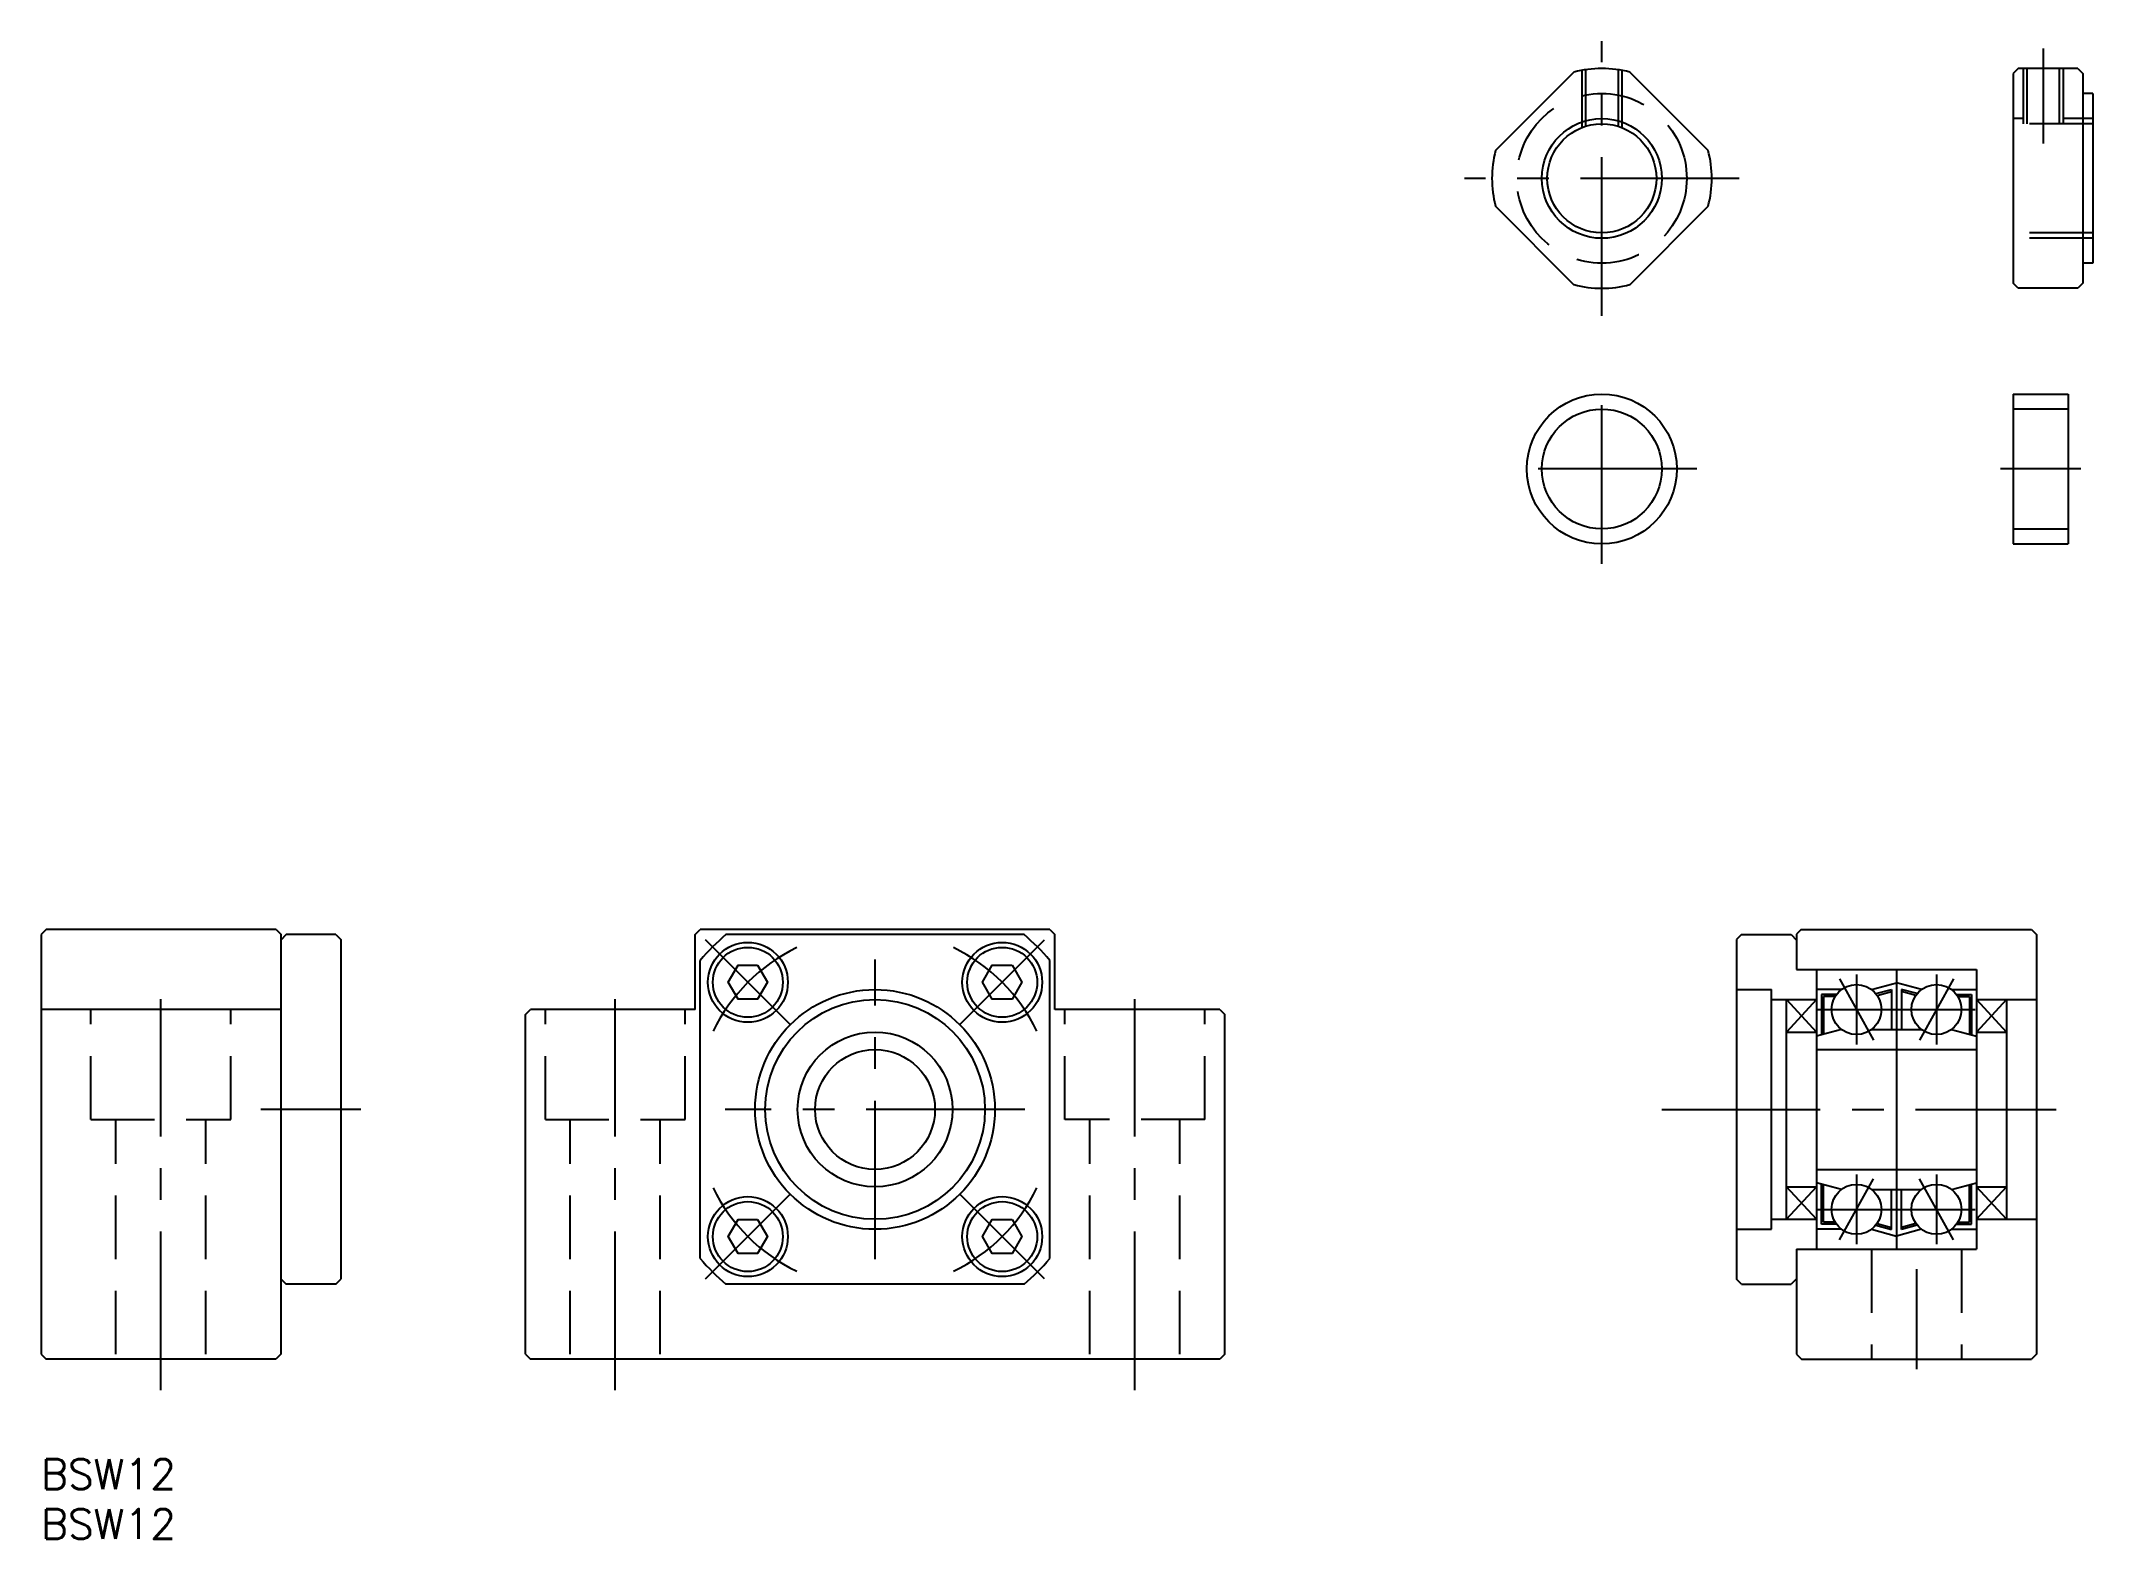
# Model space of a CAD drawing. Extents: x 0 to 205, y -8 to 142.
import ezdxf

# ---------------------------------------------------------------- set-up
doc = ezdxf.new("R2010")
doc.units = 0
doc.header["$LTSCALE"] = 0.5
doc.linetypes.add('CENTER', pattern=[50.8, 31.75, -6.35, 6.35, -6.35])
doc.linetypes.add('DASHED', pattern=[19.05, 12.7, -6.35])
for name, color, linetype in [('MSM_CENTER', 1, 'CENTER'), ('MSM_CONTINUOUS', 7, 'CONTINUOUS'), ('MSM_DASHED', 4, 'DASHED'), ('MSM_NARROW', 5, 'CONTINUOUS'), ('MSM_PART_NUMBER', 7, 'CONTINUOUS')]:
    doc.layers.add(name, color=color, linetype=linetype)
doc.styles.get("Standard").update_dxf_attribs({"font": 'txt.shx', "height": 3, "bigfont": 'bigfont.shx'})

# ---------------------------------------------------------------- blocks, each defined once
blk = doc.blocks.new('*U49')
at = {"layer": 'MSM_PART_NUMBER'}
blk.add_text('BSW12', height=3, dxfattribs=at).set_placement((0, -3))
blk = doc.blocks.new('*U50')
at = {"layer": 'MSM_PART_NUMBER'}
blk.add_text('BSW12', height=3, dxfattribs=at).set_placement((0, -8))

msp = doc.modelspace()

# ---------------------------------------------------------------- linework, layer by layer
at = {"layer": 'MSM_CENTER'}
for p, q in [((156.23, 114.46), (156.23, 141.96)), ((200.39, 141.21), (200.39, 131.71)), ((169.98, 128.21), (142.48, 128.21)), ((156.23, 89.62), (156.23, 108.62)), ((165.73, 99.12), (146.73, 99.12)), ((204.16, 99.12), (196.12, 99.12)), ((74.99, 43.49), (66.51, 51.97)), ((91.96, 43.49), (100.45, 51.97)), ((83.48, 20), (83.48, 50)), ((180.02, 48.06), (183.42, 41.94)), ((181.72, 48.5), (181.72, 41.5)), ((191.42, 48.06), (188.02, 41.94)), ((189.72, 48.5), (189.72, 41.5)), ((12, 6.89), (12, 46.03)), ((57.48, 6.89), (57.48, 46.03)), ((109.48, 6.89), (109.48, 46.03)), ((177.72, 45), (193.72, 45)), ((32, 35), (22, 35)), ((98.48, 35), (68.48, 35)), ((162.22, 35), (201.72, 35)), ((180.02, 21.94), (183.42, 28.06)), ((181.72, 28.5), (181.72, 21.5)), ((191.42, 21.94), (188.02, 28.06)), ((189.72, 28.5), (189.72, 21.5)), ((66.51, 18.03), (74.99, 26.51)), ((100.45, 18.03), (91.96, 26.51)), ((177.72, 25), (193.72, 25)), ((187.72, 19), (187.72, 9))]:
    msp.add_line(p, q, dxfattribs=at)
for start, end in [(115.8119, 154.1881), (25.8119, 64.1881), (205.8119, 244.1881), (295.8119, 334.1881)]:
    msp.add_arc((83.48, 35), 18, start, end, dxfattribs=at)
at = {"layer": 'MSM_CONTINUOUS'}
for p, q in [((145.59, 131.01), (153.43, 138.85)), ((166.87, 131.01), (159.02, 138.85)), ((197.89, 139.21), (197.39, 138.71)), ((197.39, 138.71), (197.39, 117.71)), ((203.89, 139.21), (197.89, 139.21)), ((203.89, 139.21), (204.39, 138.71)), ((204.39, 138.71), (204.39, 117.71)), ((205.39, 136.71), (204.39, 136.71)), ((205.39, 136.71), (205.39, 119.71)), ((153.43, 117.57), (145.59, 125.42)), ((159.02, 117.57), (166.87, 125.42)), ((205.39, 119.71), (204.39, 119.71)), ((197.89, 117.21), (197.39, 117.71)), ((203.89, 117.21), (197.89, 117.21)), ((204.39, 117.71), (203.89, 117.21)), ((197.39, 106.62), (202.89, 106.62)), ((197.39, 106.62), (197.39, 91.62)), ((202.89, 106.62), (202.89, 91.62)), ((197.39, 91.62), (202.89, 91.62)), ((0.5, 53), (0, 52.5)), ((0, 52.5), (0, 10.5)), ((23.55, 53), (0.5, 53)), ((23.55, 53), (24, 52.55)), ((24, 52.55), (24, 10.5)), ((24.55, 52.5), (24, 51.95)), ((29.5, 52.5), (24.55, 52.5)), ((29.5, 52.5), (30, 52)), ((30, 52), (30, 18)), ((65.48, 52.5), (65.98, 53)), ((65.48, 45), (65.48, 52.5)), ((100.98, 53), (65.98, 53)), ((98.4, 52.5), (68.55, 52.5)), ((100.98, 53), (101.48, 52.5)), ((101.48, 45), (101.48, 52.5)), ((170.22, 52.5), (169.72, 52)), ((169.72, 52), (169.72, 18)), ((170.22, 52.5), (175.17, 52.5)), ((175.17, 52.5), (175.72, 51.95)), ((176.17, 53), (175.72, 52.55)), ((175.72, 52.55), (175.72, 49)), ((176.17, 53), (199.22, 53)), ((199.22, 53), (199.72, 52.5)), ((199.72, 52.5), (199.72, 10.5)), ((65.98, 20.08), (65.98, 49.92)), ((100.98, 20.08), (100.98, 49.92)), ((175.72, 49), (177.72, 49)), ((177.72, 49), (193.72, 49)), ((177.72, 49), (177.72, 41)), ((183.22, 47), (185.72, 47.67)), ((185.72, 49), (185.72, 21)), ((188.22, 47), (185.72, 47.67)), ((193.72, 49), (193.72, 21)), ((169.72, 47), (173.22, 47)), ((173.22, 23), (173.22, 47)), ((173.22, 46), (177.72, 46)), ((174.72, 24), (174.72, 46)), ((180.22, 47), (177.72, 47)), ((178.22, 46.5), (178.22, 42.46)), ((179.72, 46.5), (178.22, 46.5)), ((178.42, 46.3), (178.42, 42.52)), ((179.59, 46.3), (178.42, 46.3)), ((183.65, 46.6), (185.22, 47.02)), ((183.78, 46.42), (185.22, 46.81)), ((185.22, 47.02), (185.22, 43)), ((186.22, 47.02), (186.22, 43)), ((187.8, 46.6), (186.22, 47.02)), ((187.67, 46.42), (186.22, 46.81)), ((191.22, 47), (193.72, 47)), ((191.72, 46.5), (193.22, 46.5)), ((191.86, 46.3), (193.02, 46.3)), ((193.02, 46.3), (193.02, 42.52)), ((193.22, 46.5), (193.22, 42.46)), ((193.72, 46), (199.72, 46)), ((196.72, 46), (196.72, 24)), ((24, 45), (0, 45)), ((48.48, 44.5), (48.98, 45)), ((48.48, 10.5), (48.48, 44.5)), ((65.48, 45), (48.98, 45)), ((117.98, 45), (101.48, 45)), ((117.98, 45), (118.48, 44.5)), ((118.48, 10.5), (118.48, 44.5)), ((174.72, 42.75), (177.72, 42.75)), ((180.22, 43), (177.72, 42.33)), ((183.22, 43), (188.22, 43)), ((191.22, 43), (193.72, 42.33)), ((193.72, 42.75), (196.72, 42.75)), ((177.72, 41), (193.72, 41)), ((177.72, 41), (177.72, 21)), ((177.72, 29), (193.72, 29)), ((174.72, 27.25), (177.72, 27.25)), ((180.22, 27), (177.72, 27.67)), ((178.22, 23.5), (178.22, 27.54)), ((178.42, 23.7), (178.42, 27.48)), ((183.22, 27), (188.22, 27)), ((185.22, 22.98), (185.22, 27)), ((186.22, 22.98), (186.22, 27)), ((191.22, 27), (193.72, 27.67)), ((193.02, 23.7), (193.02, 27.48)), ((193.22, 23.5), (193.22, 27.54)), ((193.72, 27.25), (196.72, 27.25)), ((169.72, 23), (173.22, 23)), ((173.22, 24), (177.72, 24)), ((180.22, 23), (177.72, 23)), ((179.72, 23.5), (178.22, 23.5)), ((179.59, 23.7), (178.42, 23.7)), ((183.22, 23), (185.72, 22.33)), ((183.65, 23.4), (185.22, 22.98)), ((183.78, 23.58), (185.22, 23.19)), ((188.22, 23), (185.72, 22.33)), ((187.67, 23.58), (186.22, 23.19)), ((187.8, 23.4), (186.22, 22.98)), ((191.22, 23), (193.72, 23)), ((191.72, 23.5), (193.22, 23.5)), ((191.86, 23.7), (193.02, 23.7)), ((193.72, 24), (199.72, 24)), ((175.72, 21), (193.72, 21)), ((175.72, 21), (175.72, 10.5)), ((24, 18.05), (24.55, 17.5)), ((29.5, 17.5), (24.55, 17.5)), ((29.5, 17.5), (30, 18)), ((98.4, 17.5), (68.55, 17.5)), ((170.22, 17.5), (169.72, 18)), ((170.22, 17.5), (175.17, 17.5)), ((175.72, 18.05), (175.17, 17.5)), ((0, 10.5), (0.5, 10)), ((24, 10.5), (23.5, 10)), ((48.48, 10.5), (48.98, 10)), ((118.48, 10.5), (117.98, 10)), ((175.72, 10.5), (176.22, 10)), ((199.72, 10.5), (199.22, 10)), ((23.5, 10), (0.5, 10)), ((117.98, 10), (48.98, 10)), ((176.22, 10), (199.22, 10))]:
    msp.add_line(p, q, dxfattribs=at)
for points in [[(71.73, 49.43), (72.71, 47.73), (71.73, 46.03), (69.77, 46.03), (68.79, 47.73), (69.77, 49.43)], [(97.19, 49.43), (98.17, 47.73), (97.19, 46.03), (95.22, 46.03), (94.24, 47.73), (95.22, 49.43)], [(71.73, 23.97), (72.71, 22.27), (71.73, 20.57), (69.77, 20.57), (68.79, 22.27), (69.77, 23.97)], [(97.19, 23.97), (98.17, 22.27), (97.19, 20.57), (95.22, 20.57), (94.24, 22.27), (95.22, 23.97)]]:
    msp.add_lwpolyline(points, close=True, dxfattribs=at)
for centre, radius in [((156.23, 128.21), 5.46), ((156.23, 99.12), 7.5), ((156.23, 99.12), 6), ((70.75, 47.73), 4), ((96.21, 47.73), 4), ((70.75, 47.73), 3.5), ((96.21, 47.73), 3.5), ((181.72, 45), 2.5), ((189.72, 45), 2.5), ((83.48, 35), 12), ((83.48, 35), 11), ((83.48, 35), 7.75), ((83.48, 35), 6), ((181.72, 25), 2.5), ((189.72, 25), 2.5), ((70.75, 22.27), 4), ((70.75, 22.27), 3.5), ((96.21, 22.27), 4), ((96.21, 22.27), 3.5)]:
    msp.add_circle(centre, radius, dxfattribs=at)
for centre, radius, start, end in [((156.23, 128.21), 11, 75.2726, 104.7274), ((156.23, 128.21), 11, 165.2726, 194.7274), ((156.23, 128.21), 11, 345.2726, 14.7274), ((156.23, 128.21), 11, 255.2726, 284.7274), ((83.48, 35), 23, 130.4591, 139.5409), ((83.48, 35), 23, 40.4591, 49.5409), ((83.48, 35), 23, 220.4591, 229.5409), ((83.48, 35), 23, 310.4591, 319.5409)]:
    msp.add_arc(centre, radius, start, end, dxfattribs=at)
at = {"layer": 'MSM_DASHED'}
for p, q in [((154.23, 139.03), (154.23, 133.29)), ((154.61, 139.09), (154.61, 133.42)), ((157.85, 139.09), (157.85, 133.42)), ((158.23, 139.03), (158.23, 133.29)), ((198.39, 139.21), (198.39, 133.67)), ((198.77, 139.21), (198.77, 133.67)), ((202.01, 139.21), (202.01, 133.67)), ((202.39, 139.21), (202.39, 133.67)), ((198.39, 134.21), (197.39, 134.21)), ((205.39, 133.67), (197.39, 133.67)), ((205.39, 134.21), (202.39, 134.21)), ((205.39, 122.75), (197.39, 122.75)), ((205.39, 122.21), (197.39, 122.21)), ((202.89, 105.12), (197.39, 105.12)), ((197.39, 93.12), (202.89, 93.12)), ((5, 34), (5, 45)), ((19, 34), (19, 45)), ((50.48, 34), (50.48, 45)), ((64.48, 34), (64.48, 45)), ((102.48, 34), (102.48, 45)), ((116.48, 34), (116.48, 45)), ((5, 34), (19, 34)), ((7.5, 10.5), (7.5, 34)), ((16.5, 10.5), (16.5, 34)), ((50.48, 34), (64.48, 34)), ((52.98, 10.5), (52.98, 34)), ((61.98, 10.5), (61.98, 34)), ((116.48, 34), (102.48, 34)), ((104.98, 10.5), (104.98, 34)), ((113.98, 10.5), (113.98, 34)), ((183.22, 21), (183.22, 10)), ((192.22, 21), (192.22, 10))]:
    msp.add_line(p, q, dxfattribs=at)
msp.add_circle((156.23, 128.21), 8.5, dxfattribs=at)
at = {"layer": 'MSM_NARROW'}
for p, q in [((174.72, 46), (177.72, 42.75)), ((177.72, 46), (174.72, 42.75)), ((193.72, 46), (196.72, 42.75)), ((196.72, 46), (193.72, 42.75)), ((174.72, 24), (177.72, 27.25)), ((177.72, 24), (174.72, 27.25)), ((193.72, 24), (196.72, 27.25)), ((196.72, 24), (193.72, 27.25))]:
    msp.add_line(p, q, dxfattribs=at)
msp.add_circle((156.23, 128.21), 6, dxfattribs=at)

# ---------------------------------------------------------------- block references
at = {"layer": 'MSM_CONTINUOUS'}
for name in ['*U49', '*U50']:
    msp.add_blockref(name, (0, 0), dxfattribs=at)

doc.saveas('drawing.dxf')
